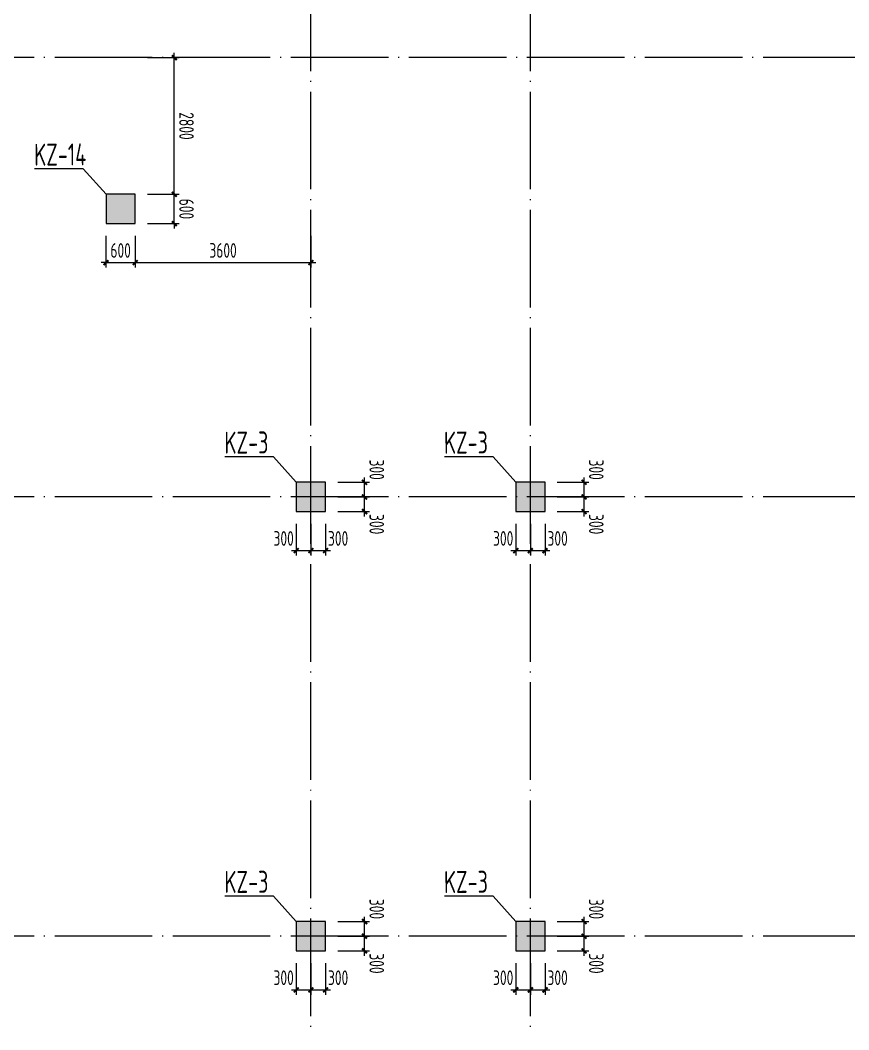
# Model space of a CAD drawing. Extents: x -67167 to 417929, y -86205 to 407116.
# Drawn here: x 86183 to 103169, y 179521 to 200205 of the extents above; entities that cross this region are included whole.
import ezdxf

# ---------------------------------------------------------------- set-up
doc = ezdxf.new("R2010")
doc.units = 0
doc.header["$LTSCALE"] = 1000
doc.linetypes.add('DOTE', pattern=[2.42, 2, -0.2, 0.02, -0.2])
doc.layers.get('Defpoints').update_dxf_attribs({"color": 165})
for name, color, linetype in [('AXIS', 3, 'DOTE'), ('COLU', 6, 'Continuous'), ('COLU_DIM', 3, 'Continuous'), ('COLU_HATCH', 251, 'Continuous'), ('COLU_NUM', 7, 'Continuous'), ('DIM', 3, 'Continuous')]:
    doc.layers.add(name, color=color, linetype=linetype)
doc.styles.add('TSSD_Bold', font='tssdeng2.shx', dxfattribs={"width": 0.7, "bigfont": 'china.shx'})
doc.styles.add('TSSD_Dimension', font='Tssdeng.shx', dxfattribs={"width": 0.7, "bigfont": 'hztxt.shx'})
doc.dimstyles.new('TSSD_100_100', dxfattribs={"dimtxt": 300, "dimasz": 100, "dimexe": 100, "dimexo": 250, "dimgap": 100, "dimtad": 1, "dimdec": 0, "dimzin": 0, "dimdsep": 46, "dimtxsty": 'TSSD_Dimension', "dimblk": 'ARCHTICK', "dimblk1": 'ARCHTICK', "dimblk2": 'ARCHTICK', "dimcen": 0, "dimdle": 100, "dimclrt": 7, "dimadec": 0, "dimazin": 0, "dimtfac": 1, "dimtdec": 0, "dimtix": 1, "dimtmove": 2, "dimatfit": 3, "dimfxl": 1, "dimtolj": 1, "dimtzin": 0, "dimarcsym": 0})

# ---------------------------------------------------------------- blocks, each defined once
blk = doc.blocks.new('_ArchTick')
at = {"color": 0, "linetype": 'ByBlock', "const_width": 0.4}
blk.add_lwpolyline([(-0.5, -0.5), (0.5, 0.5)], dxfattribs=at)
blk = doc.blocks.new('*D48')
at = {"layer": 'COLU_DIM', "color": 0, "lineweight": -2, "transparency": 16777216}
for p, q in [((87942, 195788), (87942, 195138)), ((88542, 195788), (88542, 195138)), ((87942, 195238), (87842, 195238)), ((87942, 195238), (88542, 195238)), ((88542, 195238), (88642, 195238))]:
    blk.add_line(p, q, dxfattribs=at)
at = {"layer": 'Defpoints', "color": 0, "transparency": 16777216}
for p in [(87942, 196038), (88542, 196038), (88542, 195238)]:
    blk.add_point(p, dxfattribs=at)
at = {"layer": 'COLU_DIM', "color": 0, "lineweight": -2, "transparency": 16777216, "xscale": 100, "yscale": 100, "zscale": 100}
for p, rotation in [((87942, 195238), 6.761820703360399e-07), ((88542, 195238), 180.0000006761821)]:
    blk.add_blockref('_ArchTick', p, dxfattribs=dict(at, rotation=rotation))
at = {"layer": 'COLU_DIM', "color": 7, "transparency": 16777216, "insert": (88242, 195488), "char_height": 300, "attachment_point": 5, "rotation": 0, "style": 'TSSD_Dimension'}
blk.add_mtext('\\A1;600', dxfattribs=at)
blk = doc.blocks.new('*D49')
at = {"layer": 'COLU_DIM', "color": 0, "lineweight": -2, "transparency": 16777216}
for p, q in [((89342, 196638), (89342, 196738)), ((88792, 196638), (89442, 196638)), ((89342, 196038), (89342, 196638)), ((88792, 196038), (89442, 196038)), ((89342, 196038), (89342, 195938))]:
    blk.add_line(p, q, dxfattribs=at)
at = {"layer": 'Defpoints', "color": 0, "transparency": 16777216}
for p in [(88542, 196638), (89342, 196638), (88542, 196038)]:
    blk.add_point(p, dxfattribs=at)
at = {"layer": 'COLU_DIM', "color": 0, "lineweight": -2, "transparency": 16777216, "xscale": 100, "yscale": 100, "zscale": 100}
for p, rotation in [((89342, 196638), 270.0000006765989), ((89342, 196038), 90.00000067659894)]:
    blk.add_blockref('_ArchTick', p, dxfattribs=dict(at, rotation=rotation))
at = {"layer": 'COLU_DIM', "color": 7, "transparency": 16777216, "insert": (89592, 196338), "char_height": 300, "attachment_point": 5, "rotation": 270, "style": 'TSSD_Dimension'}
blk.add_mtext('\\A1;600', dxfattribs=at)
blk = doc.blocks.new('*D52')
at = {"layer": 'COLU_DIM', "color": 0, "lineweight": -2, "transparency": 16777216}
for p, q in [((91842, 189888), (91842, 189238)), ((92142, 189888), (92142, 189238)), ((91742, 189338), (92242, 189338))]:
    blk.add_line(p, q, dxfattribs=at)
at = {"layer": 'Defpoints', "color": 0, "transparency": 16777216}
for p in [(91842, 190138), (92142, 190138), (92142, 189338)]:
    blk.add_point(p, dxfattribs=at)
at = {"layer": 'COLU_DIM', "color": 0, "lineweight": -2, "transparency": 16777216, "xscale": 100, "yscale": 100, "zscale": 100}
for p, rotation in [((91842, 189338), 180.0000006761821), ((92142, 189338), 6.761820577246511e-07)]:
    blk.add_blockref('_ArchTick', p, dxfattribs=dict(at, rotation=rotation))
at = {"layer": 'COLU_DIM', "color": 7, "transparency": 16777216, "insert": (91584, 189588), "char_height": 300, "attachment_point": 5, "rotation": 0, "style": 'TSSD_Dimension'}
blk.add_mtext('\\A1;300', dxfattribs=at)
blk = doc.blocks.new('*D53')
at = {"layer": 'COLU_DIM', "color": 0, "lineweight": -2, "transparency": 16777216}
for p, q in [((92142, 189888), (92142, 189238)), ((92442, 189888), (92442, 189238)), ((92042, 189338), (92542, 189338))]:
    blk.add_line(p, q, dxfattribs=at)
at = {"layer": 'Defpoints', "color": 0, "transparency": 16777216}
for p in [(92142, 190138), (92442, 190138), (92442, 189338)]:
    blk.add_point(p, dxfattribs=at)
at = {"layer": 'COLU_DIM', "color": 0, "lineweight": -2, "transparency": 16777216, "xscale": 100, "yscale": 100, "zscale": 100}
for p, rotation in [((92142, 189338), 180.0000006761821), ((92442, 189338), 6.761820577246511e-07)]:
    blk.add_blockref('_ArchTick', p, dxfattribs=dict(at, rotation=rotation))
at = {"layer": 'COLU_DIM', "color": 7, "transparency": 16777216, "insert": (92700, 189588), "char_height": 300, "attachment_point": 5, "rotation": 0, "style": 'TSSD_Dimension'}
blk.add_mtext('\\A1;300', dxfattribs=at)
blk = doc.blocks.new('*D54')
at = {"layer": 'COLU_DIM', "color": 0, "lineweight": -2, "transparency": 16777216}
for p, q in [((93242, 190038), (93242, 190538)), ((92692, 190438), (93342, 190438)), ((92692, 190138), (93342, 190138))]:
    blk.add_line(p, q, dxfattribs=at)
at = {"layer": 'Defpoints', "color": 0, "transparency": 16777216}
for p in [(92442, 190438), (93242, 190438), (92442, 190138)]:
    blk.add_point(p, dxfattribs=at)
at = {"layer": 'COLU_DIM', "color": 0, "lineweight": -2, "transparency": 16777216, "xscale": 100, "yscale": 100, "zscale": 100}
for p, rotation in [((93242, 190438), 90.00000067659894), ((93242, 190138), 270.0000006765989)]:
    blk.add_blockref('_ArchTick', p, dxfattribs=dict(at, rotation=rotation))
at = {"layer": 'COLU_DIM', "color": 7, "transparency": 16777216, "insert": (93492, 189880), "char_height": 300, "attachment_point": 5, "rotation": 270, "style": 'TSSD_Dimension'}
blk.add_mtext('\\A1;300', dxfattribs=at)
blk = doc.blocks.new('*D55')
at = {"layer": 'COLU_DIM', "color": 0, "lineweight": -2, "transparency": 16777216}
for p, q in [((92692, 190738), (93342, 190738)), ((93242, 190338), (93242, 190838)), ((92692, 190438), (93342, 190438))]:
    blk.add_line(p, q, dxfattribs=at)
at = {"layer": 'Defpoints', "color": 0, "transparency": 16777216}
for p in [(92442, 190738), (93242, 190738), (92442, 190438)]:
    blk.add_point(p, dxfattribs=at)
at = {"layer": 'COLU_DIM', "color": 0, "lineweight": -2, "transparency": 16777216, "xscale": 100, "yscale": 100, "zscale": 100}
for p, rotation in [((93242, 190738), 90.00000067659894), ((93242, 190438), 270.0000006765989)]:
    blk.add_blockref('_ArchTick', p, dxfattribs=dict(at, rotation=rotation))
at = {"layer": 'COLU_DIM', "color": 7, "transparency": 16777216, "insert": (93492, 190996), "char_height": 300, "attachment_point": 5, "rotation": 270, "style": 'TSSD_Dimension'}
blk.add_mtext('\\A1;300', dxfattribs=at)
blk = doc.blocks.new('*D56')
at = {"layer": 'COLU_DIM', "color": 0, "lineweight": -2, "transparency": 16777216}
for p, q in [((91842, 180888), (91842, 180238)), ((92142, 180888), (92142, 180238)), ((91742, 180338), (92242, 180338))]:
    blk.add_line(p, q, dxfattribs=at)
at = {"layer": 'Defpoints', "color": 0, "transparency": 16777216}
for p in [(91842, 181138), (92142, 181138), (92142, 180338)]:
    blk.add_point(p, dxfattribs=at)
at = {"layer": 'COLU_DIM', "color": 0, "lineweight": -2, "transparency": 16777216, "xscale": 100, "yscale": 100, "zscale": 100}
for p, rotation in [((91842, 180338), 180.0000006761821), ((92142, 180338), 6.761820577246511e-07)]:
    blk.add_blockref('_ArchTick', p, dxfattribs=dict(at, rotation=rotation))
at = {"layer": 'COLU_DIM', "color": 7, "transparency": 16777216, "insert": (91584, 180588), "char_height": 300, "attachment_point": 5, "rotation": 0, "style": 'TSSD_Dimension'}
blk.add_mtext('\\A1;300', dxfattribs=at)
blk = doc.blocks.new('*D57')
at = {"layer": 'COLU_DIM', "color": 0, "lineweight": -2, "transparency": 16777216}
for p, q in [((92142, 180888), (92142, 180238)), ((92442, 180888), (92442, 180238)), ((92042, 180338), (92542, 180338))]:
    blk.add_line(p, q, dxfattribs=at)
at = {"layer": 'Defpoints', "color": 0, "transparency": 16777216}
for p in [(92142, 181138), (92442, 181138), (92442, 180338)]:
    blk.add_point(p, dxfattribs=at)
at = {"layer": 'COLU_DIM', "color": 0, "lineweight": -2, "transparency": 16777216, "xscale": 100, "yscale": 100, "zscale": 100}
for p, rotation in [((92142, 180338), 180.0000006761821), ((92442, 180338), 6.761820577246511e-07)]:
    blk.add_blockref('_ArchTick', p, dxfattribs=dict(at, rotation=rotation))
at = {"layer": 'COLU_DIM', "color": 7, "transparency": 16777216, "insert": (92700, 180588), "char_height": 300, "attachment_point": 5, "rotation": 0, "style": 'TSSD_Dimension'}
blk.add_mtext('\\A1;300', dxfattribs=at)
blk = doc.blocks.new('*D58')
at = {"layer": 'COLU_DIM', "color": 0, "lineweight": -2, "transparency": 16777216}
for p, q in [((92692, 181438), (93342, 181438)), ((93242, 181038), (93242, 181538)), ((92692, 181138), (93342, 181138))]:
    blk.add_line(p, q, dxfattribs=at)
at = {"layer": 'Defpoints', "color": 0, "transparency": 16777216}
for p in [(92442, 181438), (93242, 181438), (92442, 181138)]:
    blk.add_point(p, dxfattribs=at)
at = {"layer": 'COLU_DIM', "color": 0, "lineweight": -2, "transparency": 16777216, "xscale": 100, "yscale": 100, "zscale": 100}
for p, rotation in [((93242, 181438), 90.00000067659894), ((93242, 181138), 270.0000006765989)]:
    blk.add_blockref('_ArchTick', p, dxfattribs=dict(at, rotation=rotation))
at = {"layer": 'COLU_DIM', "color": 7, "transparency": 16777216, "insert": (93492, 180880), "char_height": 300, "attachment_point": 5, "rotation": 270, "style": 'TSSD_Dimension'}
blk.add_mtext('\\A1;300', dxfattribs=at)
blk = doc.blocks.new('*D59')
at = {"layer": 'COLU_DIM', "color": 0, "lineweight": -2, "transparency": 16777216}
for p, q in [((93242, 181338), (93242, 181838)), ((92692, 181738), (93342, 181738)), ((92692, 181438), (93342, 181438))]:
    blk.add_line(p, q, dxfattribs=at)
at = {"layer": 'Defpoints', "color": 0, "transparency": 16777216}
for p in [(92442, 181738), (93242, 181738), (92442, 181438)]:
    blk.add_point(p, dxfattribs=at)
at = {"layer": 'COLU_DIM', "color": 0, "lineweight": -2, "transparency": 16777216, "xscale": 100, "yscale": 100, "zscale": 100}
for p, rotation in [((93242, 181738), 90.00000067659894), ((93242, 181438), 270.0000006765989)]:
    blk.add_blockref('_ArchTick', p, dxfattribs=dict(at, rotation=rotation))
at = {"layer": 'COLU_DIM', "color": 7, "transparency": 16777216, "insert": (93492, 181996), "char_height": 300, "attachment_point": 5, "rotation": 270, "style": 'TSSD_Dimension'}
blk.add_mtext('\\A1;300', dxfattribs=at)
blk = doc.blocks.new('*D60')
at = {"layer": 'COLU_DIM', "color": 0, "lineweight": -2, "transparency": 16777216}
for p, q in [((96342, 180888), (96342, 180238)), ((96642, 180888), (96642, 180238)), ((96242, 180338), (96742, 180338))]:
    blk.add_line(p, q, dxfattribs=at)
at = {"layer": 'Defpoints', "color": 0, "transparency": 16777216}
for p in [(96342, 181138), (96642, 181138), (96642, 180338)]:
    blk.add_point(p, dxfattribs=at)
at = {"layer": 'COLU_DIM', "color": 0, "lineweight": -2, "transparency": 16777216, "xscale": 100, "yscale": 100, "zscale": 100}
for p, rotation in [((96342, 180338), 180.0000006761821), ((96642, 180338), 6.761820577246511e-07)]:
    blk.add_blockref('_ArchTick', p, dxfattribs=dict(at, rotation=rotation))
at = {"layer": 'COLU_DIM', "color": 7, "transparency": 16777216, "insert": (96084, 180588), "char_height": 300, "attachment_point": 5, "rotation": 0, "style": 'TSSD_Dimension'}
blk.add_mtext('\\A1;300', dxfattribs=at)
blk = doc.blocks.new('*D61')
at = {"layer": 'COLU_DIM', "color": 0, "lineweight": -2, "transparency": 16777216}
for p, q in [((96642, 180888), (96642, 180238)), ((96942, 180888), (96942, 180238)), ((96542, 180338), (97042, 180338))]:
    blk.add_line(p, q, dxfattribs=at)
at = {"layer": 'Defpoints', "color": 0, "transparency": 16777216}
for p in [(96642, 181138), (96942, 181138), (96942, 180338)]:
    blk.add_point(p, dxfattribs=at)
at = {"layer": 'COLU_DIM', "color": 0, "lineweight": -2, "transparency": 16777216, "xscale": 100, "yscale": 100, "zscale": 100}
for p, rotation in [((96642, 180338), 180.0000006761821), ((96942, 180338), 6.761820577246511e-07)]:
    blk.add_blockref('_ArchTick', p, dxfattribs=dict(at, rotation=rotation))
at = {"layer": 'COLU_DIM', "color": 7, "transparency": 16777216, "insert": (97200, 180588), "char_height": 300, "attachment_point": 5, "rotation": 0, "style": 'TSSD_Dimension'}
blk.add_mtext('\\A1;300', dxfattribs=at)
blk = doc.blocks.new('*D62')
at = {"layer": 'COLU_DIM', "color": 0, "lineweight": -2, "transparency": 16777216}
for p, q in [((97192, 181438), (97842, 181438)), ((97742, 181038), (97742, 181538)), ((97192, 181138), (97842, 181138))]:
    blk.add_line(p, q, dxfattribs=at)
at = {"layer": 'Defpoints', "color": 0, "transparency": 16777216}
for p in [(96942, 181438), (97742, 181438), (96942, 181138)]:
    blk.add_point(p, dxfattribs=at)
at = {"layer": 'COLU_DIM', "color": 0, "lineweight": -2, "transparency": 16777216, "xscale": 100, "yscale": 100, "zscale": 100}
for p, rotation in [((97742, 181438), 90.00000067659894), ((97742, 181138), 270.0000006765989)]:
    blk.add_blockref('_ArchTick', p, dxfattribs=dict(at, rotation=rotation))
at = {"layer": 'COLU_DIM', "color": 7, "transparency": 16777216, "insert": (97992, 180880), "char_height": 300, "attachment_point": 5, "rotation": 270, "style": 'TSSD_Dimension'}
blk.add_mtext('\\A1;300', dxfattribs=at)
blk = doc.blocks.new('*D63')
at = {"layer": 'COLU_DIM', "color": 0, "lineweight": -2, "transparency": 16777216}
for p, q in [((97742, 181338), (97742, 181838)), ((97192, 181738), (97842, 181738)), ((97192, 181438), (97842, 181438))]:
    blk.add_line(p, q, dxfattribs=at)
at = {"layer": 'Defpoints', "color": 0, "transparency": 16777216}
for p in [(96942, 181738), (97742, 181738), (96942, 181438)]:
    blk.add_point(p, dxfattribs=at)
at = {"layer": 'COLU_DIM', "color": 0, "lineweight": -2, "transparency": 16777216, "xscale": 100, "yscale": 100, "zscale": 100}
for p, rotation in [((97742, 181738), 90.00000067659894), ((97742, 181438), 270.0000006765989)]:
    blk.add_blockref('_ArchTick', p, dxfattribs=dict(at, rotation=rotation))
at = {"layer": 'COLU_DIM', "color": 7, "transparency": 16777216, "insert": (97992, 181996), "char_height": 300, "attachment_point": 5, "rotation": 270, "style": 'TSSD_Dimension'}
blk.add_mtext('\\A1;300', dxfattribs=at)
blk = doc.blocks.new('*D76')
at = {"layer": 'COLU_DIM', "color": 0, "lineweight": -2, "transparency": 16777216}
for p, q in [((96342, 189888), (96342, 189238)), ((96642, 189888), (96642, 189238)), ((96242, 189338), (96742, 189338))]:
    blk.add_line(p, q, dxfattribs=at)
at = {"layer": 'Defpoints', "color": 0, "transparency": 16777216}
for p in [(96342, 190138), (96642, 190138), (96642, 189338)]:
    blk.add_point(p, dxfattribs=at)
at = {"layer": 'COLU_DIM', "color": 0, "lineweight": -2, "transparency": 16777216, "xscale": 100, "yscale": 100, "zscale": 100}
for p, rotation in [((96342, 189338), 180.0000006761821), ((96642, 189338), 6.761820577246511e-07)]:
    blk.add_blockref('_ArchTick', p, dxfattribs=dict(at, rotation=rotation))
at = {"layer": 'COLU_DIM', "color": 7, "transparency": 16777216, "insert": (96084, 189588), "char_height": 300, "attachment_point": 5, "rotation": 0, "style": 'TSSD_Dimension'}
blk.add_mtext('\\A1;300', dxfattribs=at)
blk = doc.blocks.new('*D77')
at = {"layer": 'COLU_DIM', "color": 0, "lineweight": -2, "transparency": 16777216}
for p, q in [((96642, 189888), (96642, 189238)), ((96942, 189888), (96942, 189238)), ((96542, 189338), (97042, 189338))]:
    blk.add_line(p, q, dxfattribs=at)
at = {"layer": 'Defpoints', "color": 0, "transparency": 16777216}
for p in [(96642, 190138), (96942, 190138), (96942, 189338)]:
    blk.add_point(p, dxfattribs=at)
at = {"layer": 'COLU_DIM', "color": 0, "lineweight": -2, "transparency": 16777216, "xscale": 100, "yscale": 100, "zscale": 100}
for p, rotation in [((96642, 189338), 180.0000006761821), ((96942, 189338), 6.761820577246511e-07)]:
    blk.add_blockref('_ArchTick', p, dxfattribs=dict(at, rotation=rotation))
at = {"layer": 'COLU_DIM', "color": 7, "transparency": 16777216, "insert": (97200, 189588), "char_height": 300, "attachment_point": 5, "rotation": 0, "style": 'TSSD_Dimension'}
blk.add_mtext('\\A1;300', dxfattribs=at)
blk = doc.blocks.new('*D78')
at = {"layer": 'COLU_DIM', "color": 0, "lineweight": -2, "transparency": 16777216}
for p, q in [((97742, 190038), (97742, 190538)), ((97192, 190438), (97842, 190438)), ((97192, 190138), (97842, 190138))]:
    blk.add_line(p, q, dxfattribs=at)
at = {"layer": 'Defpoints', "color": 0, "transparency": 16777216}
for p in [(96942, 190438), (97742, 190438), (96942, 190138)]:
    blk.add_point(p, dxfattribs=at)
at = {"layer": 'COLU_DIM', "color": 0, "lineweight": -2, "transparency": 16777216, "xscale": 100, "yscale": 100, "zscale": 100}
for p, rotation in [((97742, 190438), 90.00000067659894), ((97742, 190138), 270.0000006765989)]:
    blk.add_blockref('_ArchTick', p, dxfattribs=dict(at, rotation=rotation))
at = {"layer": 'COLU_DIM', "color": 7, "transparency": 16777216, "insert": (97992, 189880), "char_height": 300, "attachment_point": 5, "rotation": 270, "style": 'TSSD_Dimension'}
blk.add_mtext('\\A1;300', dxfattribs=at)
blk = doc.blocks.new('*D79')
at = {"layer": 'COLU_DIM', "color": 0, "lineweight": -2, "transparency": 16777216}
for p, q in [((97192, 190738), (97842, 190738)), ((97742, 190338), (97742, 190838)), ((97192, 190438), (97842, 190438))]:
    blk.add_line(p, q, dxfattribs=at)
at = {"layer": 'Defpoints', "color": 0, "transparency": 16777216}
for p in [(96942, 190738), (97742, 190738), (96942, 190438)]:
    blk.add_point(p, dxfattribs=at)
at = {"layer": 'COLU_DIM', "color": 0, "lineweight": -2, "transparency": 16777216, "xscale": 100, "yscale": 100, "zscale": 100}
for p, rotation in [((97742, 190738), 90.00000067659894), ((97742, 190438), 270.0000006765989)]:
    blk.add_blockref('_ArchTick', p, dxfattribs=dict(at, rotation=rotation))
at = {"layer": 'COLU_DIM', "color": 7, "transparency": 16777216, "insert": (97992, 190996), "char_height": 300, "attachment_point": 5, "rotation": 270, "style": 'TSSD_Dimension'}
blk.add_mtext('\\A1;300', dxfattribs=at)
blk = doc.blocks.new('*D94')
at = {"layer": 'Defpoints', "color": 0, "transparency": 16777216}
for p in [(88542, 199438), (89342, 199438), (88542, 196638)]:
    blk.add_point(p, dxfattribs=at)
at = {"layer": 'DIM', "color": 0, "lineweight": -2, "transparency": 16777216}
for p, q in [((88792, 199438), (89442, 199438)), ((89342, 196538), (89342, 199538)), ((88792, 196638), (89442, 196638))]:
    blk.add_line(p, q, dxfattribs=at)
at = {"layer": 'DIM', "color": 0, "lineweight": -2, "transparency": 16777216, "xscale": 100, "yscale": 100, "zscale": 100}
for p, rotation in [((89342, 199438), 90.00000067659894), ((89342, 196638), 270.0000006765989)]:
    blk.add_blockref('_ArchTick', p, dxfattribs=dict(at, rotation=rotation))
at = {"layer": 'DIM', "color": 7, "transparency": 16777216, "insert": (89592, 198038), "char_height": 300, "attachment_point": 5, "rotation": 270, "style": 'TSSD_Dimension'}
blk.add_mtext('\\A1;2800', dxfattribs=at)
blk = doc.blocks.new('*D95')
at = {"layer": 'Defpoints', "color": 0, "transparency": 16777216}
for p in [(88542, 196038), (92142, 196038), (92142, 195238)]:
    blk.add_point(p, dxfattribs=at)
at = {"layer": 'DIM', "color": 0, "lineweight": -2, "transparency": 16777216}
for p, q in [((88542, 195788), (88542, 195138)), ((92142, 195788), (92142, 195138)), ((88442, 195238), (92242, 195238))]:
    blk.add_line(p, q, dxfattribs=at)
at = {"layer": 'DIM', "color": 0, "lineweight": -2, "transparency": 16777216, "xscale": 100, "yscale": 100, "zscale": 100}
for p, rotation in [((88542, 195238), 180.0000006761821), ((92142, 195238), 6.761820577246511e-07)]:
    blk.add_blockref('_ArchTick', p, dxfattribs=dict(at, rotation=rotation))
at = {"layer": 'DIM', "color": 7, "transparency": 16777216, "insert": (90342, 195488), "char_height": 300, "attachment_point": 5, "rotation": 0, "style": 'TSSD_Dimension'}
blk.add_mtext('\\A1;3600', dxfattribs=at)

msp = doc.modelspace()

# ---------------------------------------------------------------- linework, layer by layer
at = {"layer": 'AXIS'}
for p, q in [((92142.282, 177380.266), (92142.282, 203986.314)), ((96642.282, 177380.266), (96642.282, 203986.314)), ((144550.703, 199437.888), (81217.266, 199437.888)), ((144550.703, 190437.888), (81217.266, 190437.888)), ((144550.703, 181437.888), (81217.266, 181437.888))]:
    msp.add_line(p, q, dxfattribs=at)
at = {"layer": 'COLU'}
for points in [[(87942.282, 196037.888), (88542.282, 196037.888), (88542.282, 196637.888), (87942.282, 196637.888)], [(91842.282, 190137.888), (92442.282, 190137.888), (92442.282, 190737.888), (91842.282, 190737.888)], [(96342.282, 190137.888), (96942.282, 190137.888), (96942.282, 190737.888), (96342.282, 190737.888)], [(91842.282, 181137.888), (92442.282, 181137.888), (92442.282, 181737.888), (91842.282, 181737.888)], [(96342.282, 181137.888), (96942.282, 181137.888), (96942.282, 181737.888), (96342.282, 181737.888)]]:
    msp.add_lwpolyline(points, close=True, dxfattribs=at)
at = {"layer": 'COLU_HATCH'}
for points in [[(87942.282, 196037.888), (88542.282, 196037.888), (87942.282, 196637.888), (88542.282, 196637.888)], [(91842.282, 190137.888), (92442.282, 190137.888), (91842.282, 190737.888), (92442.282, 190737.888)], [(96342.282, 190137.888), (96942.282, 190137.888), (96342.282, 190737.888), (96942.282, 190737.888)], [(91842.282, 181137.888), (92442.282, 181137.888), (91842.282, 181737.888), (92442.282, 181737.888)], [(96342.282, 181137.888), (96942.282, 181137.888), (96342.282, 181737.888), (96942.282, 181737.888)]]:
    msp.add_solid(points, dxfattribs=at)
at = {"layer": 'COLU_NUM'}
for p, q in [((87476.531, 197160.455), (86479.546, 197160.455)), ((87942.282, 196637.888), (87476.531, 197160.455)), ((91376.531, 191260.455), (90379.546, 191260.455)), ((91842.282, 190737.888), (91376.531, 191260.455)), ((95876.531, 191260.455), (94879.546, 191260.455)), ((96342.282, 190737.888), (95876.531, 191260.455)), ((91376.532, 182260.455), (90379.547, 182260.455)), ((91842.282, 181737.888), (91376.532, 182260.455)), ((95876.532, 182260.455), (94879.547, 182260.455)), ((96342.282, 181737.888), (95876.532, 182260.455))]:
    msp.add_line(p, q, dxfattribs=at)

# ---------------------------------------------------------------- texts
at = {"layer": 'COLU_NUM', "color": 21, "style": 'TSSD_Bold', "width": 0.7}
for s, p in [('KZ-14', (86470.922, 197222.901)), ('KZ-3', (90370.922, 191322.901)), ('KZ-3', (94870.922, 191322.901)), ('KZ-3', (90370.922, 182322.901)), ('KZ-3', (94870.922, 182322.901))]:
    msp.add_text(s, height=450, rotation=0.4540883, dxfattribs=at).set_placement(p)

# ---------------------------------------------------------------- dimensions: what is measured, and where the dimension line sits
at = {"layer": 'COLU_DIM'}
for base, p1, p2, angle, picture, middle in [((89342.282, 196637.888), (88542.282, 196037.888), (88542.282, 196637.888), 90.0000007, '*D49', (89592.282, 196337.888)), ((88542.282, 195237.888), (87942.282, 196037.888), (88542.282, 196037.888), 0.0000007, '*D48', (88242.282, 195487.888))]:
    dim = msp.add_linear_dim(base=base, p1=p1, p2=p2, angle=angle, dimstyle='TSSD_100_100', dxfattribs=at)
    dim.commit()
    dim.dimension.update_dxf_attribs({"geometry": picture, "text_midpoint": middle})
for base, p1, p2, angle, picture, middle in [((93242.282, 190737.888), (92442.282, 190437.888), (92442.282, 190737.888), 90.0000007, '*D55', (93492.282, 190995.965)), ((97742.282, 190737.888), (96942.282, 190437.888), (96942.282, 190737.888), 90.0000007, '*D79', (97992.282, 190995.965)), ((93242.282, 190437.888), (92442.282, 190137.888), (92442.282, 190437.888), 90.0000007, '*D54', (93492.282, 189879.811)), ((97742.282, 190437.888), (96942.282, 190137.888), (96942.282, 190437.888), 90.0000007, '*D78', (97992.282, 189879.811)), ((92142.282, 189337.888), (91842.282, 190137.888), (92142.282, 190137.888), 0.0000007, '*D52', (91584.205, 189587.888)), ((92442.282, 189337.888), (92142.282, 190137.888), (92442.282, 190137.888), 0.0000007, '*D53', (92700.359, 189587.888)), ((96642.282, 189337.888), (96342.282, 190137.888), (96642.282, 190137.888), 0.0000007, '*D76', (96084.205, 189587.888)), ((96942.282, 189337.888), (96642.282, 190137.888), (96942.282, 190137.888), 0.0000007, '*D77', (97200.359, 189587.888)), ((93242.282, 181737.888), (92442.282, 181437.888), (92442.282, 181737.888), 90.0000007, '*D59', (93492.282, 181995.965)), ((97742.282, 181737.888), (96942.282, 181437.888), (96942.282, 181737.888), 90.0000007, '*D63', (97992.282, 181995.965)), ((93242.282, 181437.888), (92442.282, 181137.888), (92442.282, 181437.888), 90.0000007, '*D58', (93492.282, 180879.811)), ((97742.282, 181437.888), (96942.282, 181137.888), (96942.282, 181437.888), 90.0000007, '*D62', (97992.282, 180879.811)), ((92142.282, 180337.888), (91842.282, 181137.888), (92142.282, 181137.888), 0.0000007, '*D56', (91584.205, 180587.888)), ((92442.282, 180337.888), (92142.282, 181137.888), (92442.282, 181137.888), 0.0000007, '*D57', (92700.359, 180587.888)), ((96642.282, 180337.888), (96342.282, 181137.888), (96642.282, 181137.888), 0.0000007, '*D60', (96084.205, 180587.888)), ((96942.282, 180337.888), (96642.282, 181137.888), (96942.282, 181137.888), 0.0000007, '*D61', (97200.359, 180587.888))]:
    dim = msp.add_linear_dim(base=base, p1=p1, p2=p2, angle=angle, dimstyle='TSSD_100_100', dxfattribs=at)
    dim.commit()
    dim.dimension.update_dxf_attribs({"geometry": picture, "text_midpoint": middle, "dimtype": 160})
at = {"layer": 'DIM'}
for base, p1, p2, angle, picture, middle in [((89342.282, 199437.888), (88542.282, 196637.888), (88542.282, 199437.888), 90.0000007, '*D94', (89592.282, 198037.888)), ((92142.282, 195237.888), (88542.282, 196037.888), (92142.282, 196037.888), 0.0000007, '*D95', (90342.282, 195487.888))]:
    dim = msp.add_linear_dim(base=base, p1=p1, p2=p2, angle=angle, dimstyle='TSSD_100_100', dxfattribs=at)
    dim.commit()
    dim.dimension.update_dxf_attribs({"geometry": picture, "text_midpoint": middle})

doc.saveas('drawing.dxf')
